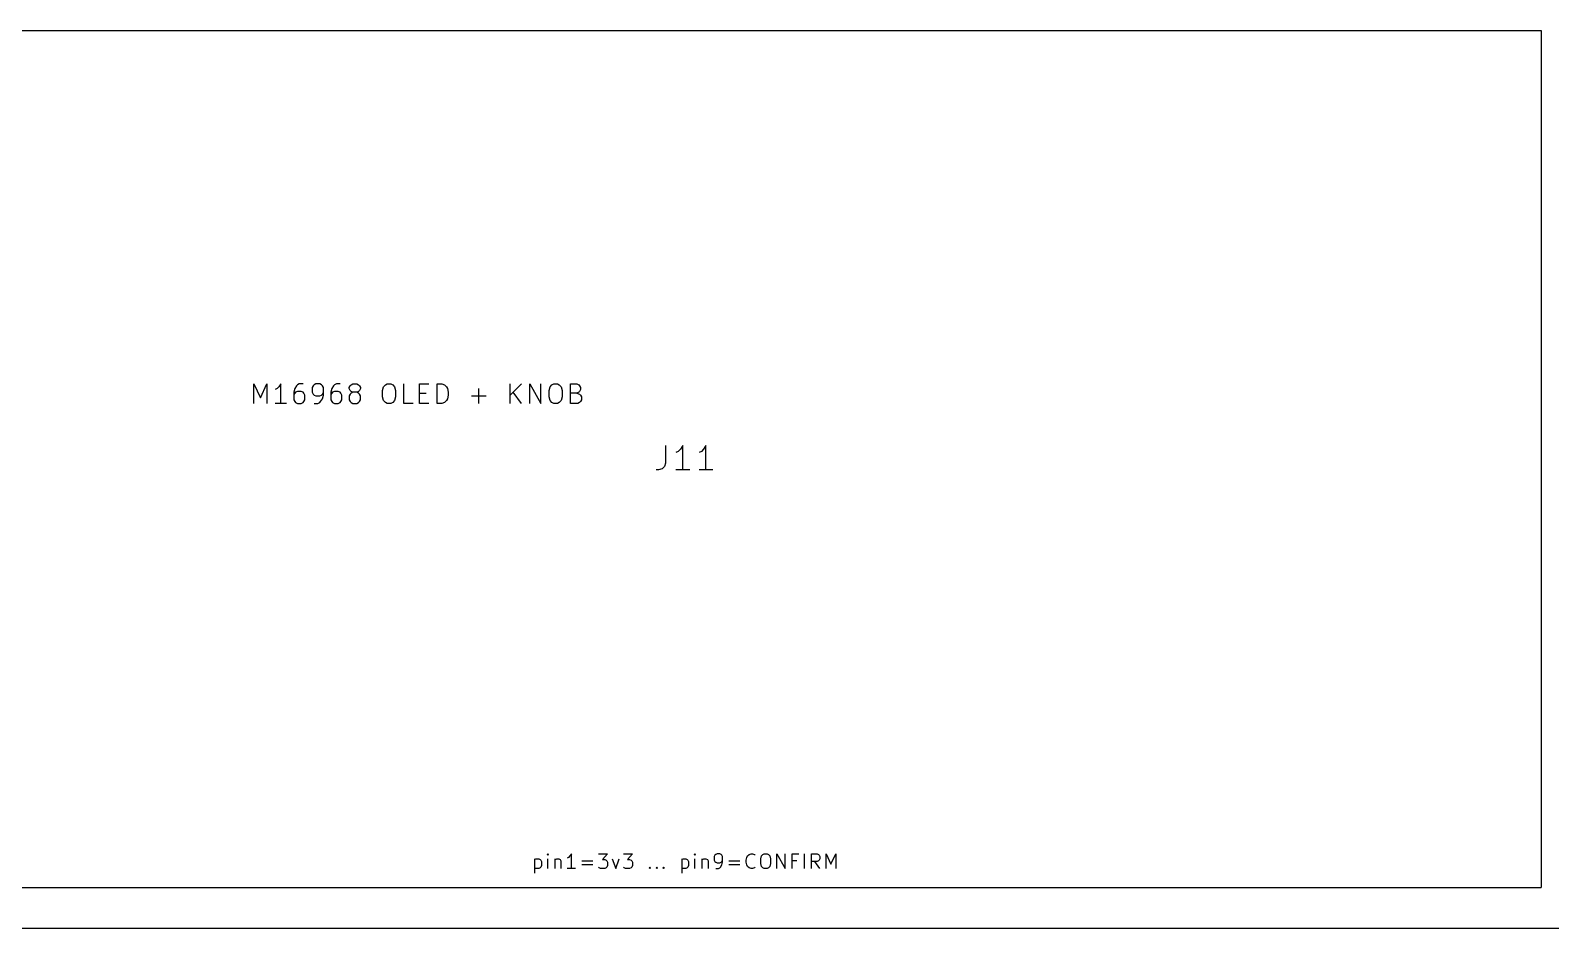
# Model space of a CAD drawing. Header units: millimetres. Extents: x 4 to 198, y -123 to 71.
# Drawn here: x 80.8 to 143.4, y -122.8 to -85.8 of the extents above; entities that cross this region are included whole.
import ezdxf

# ---------------------------------------------------------------- set-up
doc = ezdxf.new("R2010")
doc.units = ezdxf.units.MM
doc.layers.add('EDGE_CUTS', color=7, linetype='CONTINUOUS')
doc.layers.add('F_SILKSCREEN', color=7, linetype='CONTINUOUS')

msp = doc.modelspace()

# ---------------------------------------------------------------- linework, layer by layer
at = {"layer": 'EDGE_CUTS', "linetype": 'CONTINUOUS'}
msp.add_line((198.25, -122.75), (61.993244, -122.75), dxfattribs=at)
at = {"layer": 'F_SILKSCREEN', "linetype": 'CONTINUOUS'}
for p, q in [((78.13, -85.75), (143.03, -85.75)), ((143.03, -85.75), (143.03, -121.05)), ((90.02619, -101.113855), (90.02619, -100.313855)), ((90.02619, -100.313855), (90.292856, -100.885283)), ((90.292856, -100.885283), (90.559523, -100.313855)), ((90.559523, -100.313855), (90.559523, -101.113855)), ((90.978571, -100.504331), (90.90238, -100.542426)), ((91.054761, -100.42814), (90.978571, -100.504331)), ((91.130952, -100.313855), (91.054761, -100.42814)), ((91.130952, -101.113855), (91.130952, -100.313855)), ((91.702381, -100.504331), (91.664285, -100.656712)), ((91.664285, -100.656712), (91.664285, -100.961474)), ((91.702381, -100.694807), (91.664285, -100.770998)), ((91.778571, -100.390045), (91.702381, -100.504331)), ((91.740476, -100.656712), (91.702381, -100.694807)), ((91.816666, -100.618617), (91.740476, -100.656712)), ((91.816666, -100.35195), (91.778571, -100.390045)), ((91.892857, -100.313855), (91.816666, -100.35195)), ((91.969047, -100.618617), (91.816666, -100.618617)), ((92.045238, -100.313855), (91.892857, -100.313855)), ((92.045238, -100.656712), (91.969047, -100.618617)), ((92.083333, -100.694807), (92.045238, -100.656712)), ((92.121428, -100.770998), (92.083333, -100.694807)), ((92.121428, -100.961474), (92.121428, -100.770998)), ((92.464286, -100.390045), (92.42619, -100.466236)), ((92.42619, -100.466236), (92.42619, -100.656712)), ((92.42619, -100.656712), (92.464286, -100.732902)), ((92.502381, -100.35195), (92.464286, -100.390045)), ((92.464286, -100.732902), (92.502381, -100.770998)), ((92.578571, -100.313855), (92.502381, -100.35195)), ((92.502381, -100.770998), (92.578571, -100.809093)), ((92.730952, -100.313855), (92.578571, -100.313855)), ((92.807143, -100.35195), (92.730952, -100.313855)), ((92.730952, -100.809093), (92.807143, -100.770998)), ((92.845238, -100.390045), (92.807143, -100.35195)), ((92.807143, -100.770998), (92.845238, -100.732902)), ((92.883333, -100.466236), (92.845238, -100.390045)), ((92.845238, -100.732902), (92.883333, -100.656712)), ((92.845238, -100.923379), (92.883333, -100.770998)), ((92.883333, -100.770998), (92.883333, -100.466236)), ((93.226191, -100.504331), (93.188095, -100.656712)), ((93.188095, -100.656712), (93.188095, -100.961474)), ((93.226191, -100.694807), (93.188095, -100.770998)), ((93.302381, -100.390045), (93.226191, -100.504331)), ((93.264286, -100.656712), (93.226191, -100.694807)), ((93.340476, -100.618617), (93.264286, -100.656712)), ((93.340476, -100.35195), (93.302381, -100.390045)), ((93.416667, -100.313855), (93.340476, -100.35195)), ((93.492857, -100.618617), (93.340476, -100.618617)), ((93.569048, -100.313855), (93.416667, -100.313855)), ((93.569048, -100.656712), (93.492857, -100.618617)), ((93.607143, -100.694807), (93.569048, -100.656712)), ((93.645238, -100.770998), (93.607143, -100.694807)), ((93.645238, -100.961474), (93.645238, -100.770998)), ((93.95, -100.466236), (93.988096, -100.390045)), ((93.95, -100.504331), (93.95, -100.466236)), ((93.988096, -100.580521), (93.95, -100.504331)), ((93.988096, -100.732902), (93.95, -100.809093)), ((93.988096, -100.390045), (94.026191, -100.35195)), ((94.026191, -100.618617), (93.988096, -100.580521)), ((94.026191, -100.694807), (93.988096, -100.732902)), ((94.026191, -100.35195), (94.102381, -100.313855)), ((94.102381, -100.656712), (94.026191, -100.618617)), ((94.102381, -100.656712), (94.026191, -100.694807)), ((94.102381, -100.313855), (94.254762, -100.313855)), ((94.254762, -100.656712), (94.102381, -100.656712)), ((94.254762, -100.313855), (94.330953, -100.35195)), ((94.330953, -100.618617), (94.254762, -100.656712)), ((94.330953, -100.694807), (94.254762, -100.656712)), ((94.330953, -100.35195), (94.369048, -100.390045)), ((94.369048, -100.580521), (94.330953, -100.618617)), ((94.369048, -100.732902), (94.330953, -100.694807)), ((94.369048, -100.390045), (94.407143, -100.466236)), ((94.407143, -100.504331), (94.369048, -100.580521)), ((94.407143, -100.809093), (94.369048, -100.732902)), ((94.407143, -100.466236), (94.407143, -100.504331)), ((95.321429, -100.580521), (95.359525, -100.42814)), ((95.321429, -100.847188), (95.321429, -100.580521)), ((95.359525, -100.42814), (95.435715, -100.35195)), ((95.435715, -100.35195), (95.511906, -100.313855)), ((95.511906, -100.313855), (95.664287, -100.313855)), ((95.664287, -100.313855), (95.740477, -100.35195)), ((95.740477, -100.35195), (95.816668, -100.42814)), ((95.816668, -100.42814), (95.854763, -100.580521)), ((95.854763, -100.580521), (95.854763, -100.847188)), ((96.19762, -101.113855), (96.19762, -100.313855)), ((96.845239, -101.113855), (96.845239, -100.313855)), ((96.845239, -100.313855), (97.226191, -100.313855)), ((96.845239, -100.694807), (97.111905, -100.694807)), ((97.569049, -101.113855), (97.569049, -100.313855)), ((97.569049, -100.313855), (97.759525, -100.313855)), ((97.759525, -100.313855), (97.873811, -100.35195)), ((97.873811, -100.35195), (97.950001, -100.42814)), ((97.950001, -100.42814), (97.988096, -100.504331)), ((97.988096, -100.504331), (98.026192, -100.656712)), ((98.026192, -100.770998), (97.988096, -100.923379)), ((98.026192, -100.656712), (98.026192, -100.770998)), ((99.283335, -101.113855), (99.283335, -100.504331)), ((100.578573, -101.113855), (100.578573, -100.313855)), ((101.035716, -100.313855), (100.578573, -100.770998)), ((101.035716, -101.113855), (100.692858, -100.656712)), ((101.378573, -101.113855), (101.378573, -100.313855)), ((101.378573, -100.313855), (101.835716, -101.113855)), ((101.835716, -101.113855), (101.835716, -100.313855)), ((102.178572, -100.580521), (102.216668, -100.42814)), ((102.178572, -100.847188), (102.178572, -100.580521)), ((102.216668, -100.42814), (102.292858, -100.35195)), ((102.292858, -100.35195), (102.369049, -100.313855)), ((102.369049, -100.313855), (102.52143, -100.313855)), ((102.52143, -100.313855), (102.59762, -100.35195)), ((102.59762, -100.35195), (102.673811, -100.42814)), ((102.673811, -100.42814), (102.711906, -100.580521)), ((102.711906, -100.580521), (102.711906, -100.847188)), ((103.054763, -101.113855), (103.054763, -100.313855)), ((103.054763, -100.313855), (103.321429, -100.313855)), ((103.321429, -100.694807), (103.054763, -100.694807)), ((103.321429, -100.313855), (103.39762, -100.35195)), ((103.39762, -100.656712), (103.321429, -100.694807)), ((103.321429, -100.694807), (103.435715, -100.732902)), ((103.39762, -100.35195), (103.435715, -100.390045)), ((103.435715, -100.618617), (103.39762, -100.656712)), ((103.435715, -100.390045), (103.47381, -100.466236)), ((103.47381, -100.542426), (103.435715, -100.618617)), ((103.435715, -100.732902), (103.47381, -100.770998)), ((103.47381, -100.466236), (103.47381, -100.542426)), ((103.47381, -100.770998), (103.511906, -100.847188)), ((91.359523, -101.113855), (90.90238, -101.113855)), ((91.664285, -100.961474), (91.702381, -101.037664)), ((91.702381, -101.037664), (91.740476, -101.07576)), ((91.740476, -101.07576), (91.816666, -101.113855)), ((91.816666, -101.113855), (91.969047, -101.113855)), ((91.969047, -101.113855), (92.045238, -101.07576)), ((92.045238, -101.07576), (92.083333, -101.037664)), ((92.083333, -101.037664), (92.121428, -100.961474)), ((92.502381, -101.113855), (92.654762, -101.113855)), ((92.578571, -100.809093), (92.730952, -100.809093)), ((92.654762, -101.113855), (92.730952, -101.07576)), ((92.730952, -101.07576), (92.769048, -101.037664)), ((92.769048, -101.037664), (92.845238, -100.923379)), ((93.188095, -100.961474), (93.226191, -101.037664)), ((93.226191, -101.037664), (93.264286, -101.07576)), ((93.264286, -101.07576), (93.340476, -101.113855)), ((93.340476, -101.113855), (93.492857, -101.113855)), ((93.492857, -101.113855), (93.569048, -101.07576)), ((93.569048, -101.07576), (93.607143, -101.037664)), ((93.607143, -101.037664), (93.645238, -100.961474)), ((93.95, -100.809093), (93.95, -100.961474)), ((93.95, -100.961474), (93.988096, -101.037664)), ((93.988096, -101.037664), (94.026191, -101.07576)), ((94.026191, -101.07576), (94.102381, -101.113855)), ((94.102381, -101.113855), (94.254762, -101.113855)), ((94.254762, -101.113855), (94.330953, -101.07576)), ((94.330953, -101.07576), (94.369048, -101.037664)), ((94.369048, -101.037664), (94.407143, -100.961474)), ((94.407143, -100.961474), (94.407143, -100.809093)), ((95.359525, -100.999569), (95.321429, -100.847188)), ((95.435715, -101.07576), (95.359525, -100.999569)), ((95.511906, -101.113855), (95.435715, -101.07576)), ((95.664287, -101.113855), (95.511906, -101.113855)), ((95.740477, -101.07576), (95.664287, -101.113855)), ((95.816668, -100.999569), (95.740477, -101.07576)), ((95.854763, -100.847188), (95.816668, -100.999569)), ((96.578572, -101.113855), (96.19762, -101.113855)), ((97.226191, -101.113855), (96.845239, -101.113855)), ((97.759525, -101.113855), (97.569049, -101.113855)), ((97.873811, -101.07576), (97.759525, -101.113855)), ((97.950001, -100.999569), (97.873811, -101.07576)), ((97.988096, -100.923379), (97.950001, -100.999569)), ((98.978573, -100.809093), (99.588097, -100.809093)), ((102.216668, -100.999569), (102.178572, -100.847188)), ((102.292858, -101.07576), (102.216668, -100.999569)), ((102.369049, -101.113855), (102.292858, -101.07576)), ((102.52143, -101.113855), (102.369049, -101.113855)), ((102.59762, -101.07576), (102.52143, -101.113855)), ((102.673811, -100.999569), (102.59762, -101.07576)), ((102.711906, -100.847188), (102.673811, -100.999569)), ((103.359525, -101.113855), (103.054763, -101.113855)), ((103.435715, -101.07576), (103.359525, -101.113855)), ((103.47381, -101.037664), (103.435715, -101.07576)), ((103.511906, -100.961474), (103.47381, -101.037664)), ((103.511906, -100.847188), (103.511906, -100.961474)), ((106.970476, -102.856119), (106.970476, -103.570404)), ((107.494286, -103.094214), (107.399048, -103.141833)), ((107.589524, -102.998976), (107.494286, -103.094214)), ((107.684762, -102.856119), (107.589524, -102.998976)), ((107.684762, -103.856119), (107.684762, -102.856119)), ((108.446667, -103.094214), (108.351429, -103.141833)), ((108.541905, -102.998976), (108.446667, -103.094214)), ((108.637143, -102.856119), (108.541905, -102.998976)), ((108.637143, -103.856119), (108.637143, -102.856119)), ((106.684762, -103.856119), (106.589524, -103.856119)), ((106.827619, -103.8085), (106.684762, -103.856119)), ((106.922857, -103.713261), (106.827619, -103.8085)), ((106.970476, -103.570404), (106.922857, -103.713261)), ((107.970476, -103.856119), (107.399048, -103.856119)), ((108.922857, -103.856119), (108.351429, -103.856119)), ((101.580001, -119.871331), (101.580001, -120.471331)), ((101.580001, -119.899902), (101.637144, -119.871331)), ((101.637144, -119.871331), (101.751429, -119.871331)), ((101.751429, -119.871331), (101.808572, -119.899902)), ((101.808572, -119.899902), (101.837144, -119.928474)), ((101.837144, -119.928474), (101.865715, -119.985617)), ((101.865715, -120.157045), (101.837144, -120.214188)), ((101.865715, -119.985617), (101.865715, -120.157045)), ((102.122858, -119.671331), (102.094286, -119.699902)), ((102.094286, -119.699902), (102.122858, -119.728474)), ((102.151429, -119.699902), (102.122858, -119.671331)), ((102.122858, -119.671331), (102.122858, -119.728474)), ((102.122858, -119.728474), (102.151429, -119.699902)), ((102.122858, -120.271331), (102.122858, -119.871331)), ((102.408572, -119.871331), (102.408572, -120.271331)), ((102.408572, -119.928474), (102.437143, -119.899902)), ((102.437143, -119.899902), (102.494286, -119.871331)), ((102.494286, -119.871331), (102.58, -119.871331)), ((102.58, -119.871331), (102.637143, -119.899902)), ((102.637143, -119.899902), (102.665715, -119.957045)), ((102.665715, -119.957045), (102.665715, -120.271331)), ((102.98, -119.814188), (102.922857, -119.84276)), ((103.037143, -119.757045), (102.98, -119.814188)), ((103.094286, -119.671331), (103.037143, -119.757045)), ((103.094286, -120.271331), (103.094286, -119.671331)), ((103.522858, -119.957045), (103.980001, -119.957045)), ((103.980001, -120.128474), (103.522858, -120.128474)), ((104.208572, -119.671331), (104.58, -119.671331)), ((104.58, -119.671331), (104.38, -119.899902)), ((104.38, -119.899902), (104.465715, -119.899902)), ((104.465715, -119.899902), (104.522858, -119.928474)), ((104.522858, -119.928474), (104.551429, -119.957045)), ((104.551429, -119.957045), (104.58, -120.014188)), ((104.58, -120.157045), (104.551429, -120.214188)), ((104.58, -120.014188), (104.58, -120.157045)), ((104.780001, -119.871331), (104.922858, -120.271331)), ((104.922858, -120.271331), (105.065715, -119.871331)), ((105.237144, -119.671331), (105.608572, -119.671331)), ((105.608572, -119.671331), (105.408572, -119.899902)), ((105.408572, -119.899902), (105.494287, -119.899902)), ((105.494287, -119.899902), (105.55143, -119.928474)), ((105.55143, -119.928474), (105.580001, -119.957045)), ((105.580001, -119.957045), (105.608572, -120.014188)), ((105.608572, -120.157045), (105.580001, -120.214188)), ((105.608572, -120.014188), (105.608572, -120.157045)), ((107.637144, -119.871331), (107.637144, -120.471331)), ((107.637144, -119.899902), (107.694287, -119.871331)), ((107.694287, -119.871331), (107.808572, -119.871331)), ((107.808572, -119.871331), (107.865715, -119.899902)), ((107.865715, -119.899902), (107.894287, -119.928474)), ((107.894287, -119.928474), (107.922858, -119.985617)), ((107.922858, -120.157045), (107.894287, -120.214188)), ((107.922858, -119.985617), (107.922858, -120.157045)), ((108.180001, -119.671331), (108.151429, -119.699902)), ((108.151429, -119.699902), (108.180001, -119.728474)), ((108.208572, -119.699902), (108.180001, -119.671331)), ((108.180001, -119.671331), (108.180001, -119.728474)), ((108.180001, -119.728474), (108.208572, -119.699902)), ((108.180001, -120.271331), (108.180001, -119.871331)), ((108.465715, -119.871331), (108.465715, -120.271331)), ((108.465715, -119.928474), (108.494286, -119.899902)), ((108.494286, -119.899902), (108.551429, -119.871331)), ((108.551429, -119.871331), (108.637143, -119.871331)), ((108.637143, -119.871331), (108.694286, -119.899902)), ((108.694286, -119.899902), (108.722858, -119.957045)), ((108.722858, -119.957045), (108.722858, -120.271331)), ((109.008572, -119.728474), (108.98, -119.785617)), ((108.98, -119.785617), (108.98, -119.928474)), ((108.98, -119.928474), (109.008572, -119.985617)), ((109.037143, -119.699902), (109.008572, -119.728474)), ((109.008572, -119.985617), (109.037143, -120.014188)), ((109.094286, -119.671331), (109.037143, -119.699902)), ((109.037143, -120.014188), (109.094286, -120.04276)), ((109.208572, -119.671331), (109.094286, -119.671331)), ((109.094286, -120.04276), (109.208572, -120.04276)), ((109.265715, -119.699902), (109.208572, -119.671331)), ((109.208572, -120.04276), (109.265715, -120.014188)), ((109.237143, -120.214188), (109.294286, -120.128474)), ((109.294286, -119.728474), (109.265715, -119.699902)), ((109.265715, -120.014188), (109.294286, -119.985617)), ((109.322857, -119.785617), (109.294286, -119.728474)), ((109.294286, -119.985617), (109.322857, -119.928474)), ((109.294286, -120.128474), (109.322857, -120.014188)), ((109.322857, -120.014188), (109.322857, -119.785617)), ((109.580001, -119.957045), (110.037144, -119.957045)), ((110.037144, -120.128474), (109.580001, -120.128474)), ((110.294286, -119.928474), (110.322858, -119.814188)), ((110.294286, -120.014188), (110.294286, -119.928474)), ((110.322858, -120.128474), (110.294286, -120.014188)), ((110.322858, -119.814188), (110.351429, -119.757045)), ((110.351429, -120.185617), (110.322858, -120.128474)), ((110.351429, -119.757045), (110.408572, -119.699902)), ((110.408572, -119.699902), (110.494286, -119.671331)), ((110.494286, -119.671331), (110.551429, -119.671331)), ((110.551429, -119.671331), (110.637143, -119.699902)), ((110.637143, -119.699902), (110.665715, -119.728474)), ((110.894286, -119.871331), (110.922858, -119.757045)), ((110.894286, -120.071331), (110.894286, -119.871331)), ((110.922858, -120.185617), (110.894286, -120.071331)), ((110.922858, -119.757045), (110.980001, -119.699902)), ((110.980001, -119.699902), (111.037143, -119.671331)), ((111.037143, -119.671331), (111.151429, -119.671331)), ((111.151429, -119.671331), (111.208572, -119.699902)), ((111.208572, -119.699902), (111.265715, -119.757045)), ((111.265715, -119.757045), (111.294286, -119.871331)), ((111.294286, -120.071331), (111.265715, -120.185617)), ((111.294286, -119.871331), (111.294286, -120.071331)), ((111.551429, -120.271331), (111.551429, -119.671331)), ((111.551429, -119.671331), (111.894286, -120.271331)), ((111.894286, -120.271331), (111.894286, -119.671331)), ((112.18, -120.271331), (112.18, -119.671331)), ((112.18, -119.671331), (112.465714, -119.671331)), ((112.38, -119.957045), (112.18, -119.957045)), ((112.694286, -120.271331), (112.694286, -119.671331)), ((112.98, -120.271331), (112.98, -119.671331)), ((112.98, -119.671331), (113.208571, -119.671331)), ((113.208571, -119.985617), (112.98, -119.985617)), ((113.322857, -120.271331), (113.122857, -119.985617)), ((113.208571, -119.671331), (113.265714, -119.699902)), ((113.265714, -119.957045), (113.208571, -119.985617)), ((113.265714, -119.699902), (113.294285, -119.728474)), ((113.294285, -119.928474), (113.265714, -119.957045)), ((113.294285, -119.728474), (113.322857, -119.785617)), ((113.322857, -119.871331), (113.294285, -119.928474)), ((113.322857, -119.785617), (113.322857, -119.871331)), ((113.58, -120.271331), (113.58, -119.671331)), ((113.58, -119.671331), (113.78, -120.099902)), ((113.78, -120.099902), (113.98, -119.671331)), ((113.98, -119.671331), (113.98, -120.271331)), ((101.637144, -120.271331), (101.580001, -120.24276)), ((101.751429, -120.271331), (101.637144, -120.271331)), ((101.808572, -120.24276), (101.751429, -120.271331)), ((101.837144, -120.214188), (101.808572, -120.24276)), ((103.265714, -120.271331), (102.922857, -120.271331)), ((104.237143, -120.24276), (104.208572, -120.214188)), ((104.294286, -120.271331), (104.237143, -120.24276)), ((104.465715, -120.271331), (104.294286, -120.271331)), ((104.522858, -120.24276), (104.465715, -120.271331)), ((104.551429, -120.214188), (104.522858, -120.24276)), ((105.265715, -120.24276), (105.237144, -120.214188)), ((105.322858, -120.271331), (105.265715, -120.24276)), ((105.494287, -120.271331), (105.322858, -120.271331)), ((105.55143, -120.24276), (105.494287, -120.271331)), ((105.580001, -120.214188), (105.55143, -120.24276)), ((106.294287, -120.24276), (106.322859, -120.214188)), ((106.322859, -120.271331), (106.294287, -120.24276)), ((106.322859, -120.214188), (106.35143, -120.24276)), ((106.322859, -120.214188), (106.322859, -120.271331)), ((106.35143, -120.24276), (106.322859, -120.271331)), ((106.580001, -120.24276), (106.608573, -120.214188)), ((106.608573, -120.271331), (106.580001, -120.24276)), ((106.608573, -120.214188), (106.637144, -120.24276)), ((106.608573, -120.214188), (106.608573, -120.271331)), ((106.637144, -120.24276), (106.608573, -120.271331)), ((106.865715, -120.24276), (106.894287, -120.214188)), ((106.894287, -120.271331), (106.865715, -120.24276)), ((106.894287, -120.214188), (106.922858, -120.24276)), ((106.894287, -120.214188), (106.894287, -120.271331)), ((106.922858, -120.24276), (106.894287, -120.271331)), ((107.694287, -120.271331), (107.637144, -120.24276)), ((107.808572, -120.271331), (107.694287, -120.271331)), ((107.865715, -120.24276), (107.808572, -120.271331)), ((107.894287, -120.214188), (107.865715, -120.24276)), ((109.037143, -120.271331), (109.151429, -120.271331)), ((109.151429, -120.271331), (109.208572, -120.24276)), ((109.208572, -120.24276), (109.237143, -120.214188)), ((110.408572, -120.24276), (110.351429, -120.185617)), ((110.494286, -120.271331), (110.408572, -120.24276)), ((110.551429, -120.271331), (110.494286, -120.271331)), ((110.637143, -120.24276), (110.551429, -120.271331)), ((110.665715, -120.214188), (110.637143, -120.24276)), ((110.980001, -120.24276), (110.922858, -120.185617)), ((111.037143, -120.271331), (110.980001, -120.24276)), ((111.151429, -120.271331), (111.037143, -120.271331)), ((111.208572, -120.24276), (111.151429, -120.271331)), ((111.265715, -120.185617), (111.208572, -120.24276)), ((78.13, -121.05), (143.03, -121.05))]:
    msp.add_line(p, q, dxfattribs=at)

doc.saveas('drawing.dxf')
